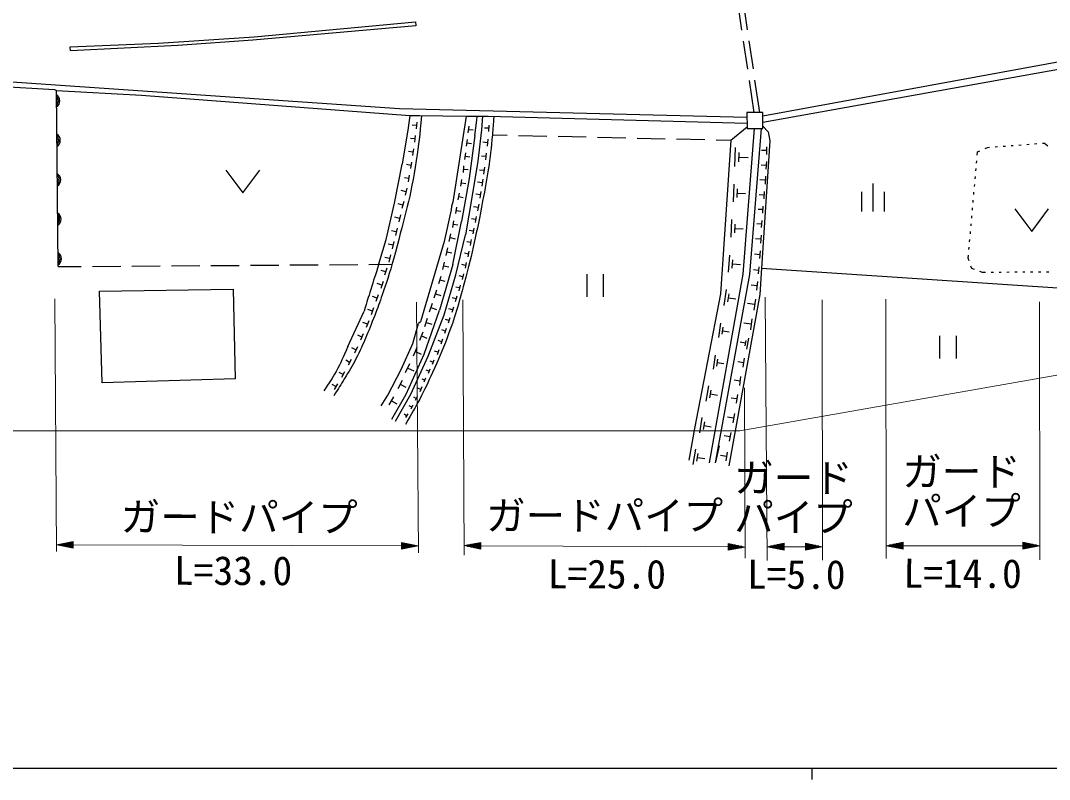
# Model space of a CAD drawing. Units: millimetres, scale not verified. Extents: x 40000 to 680000, y 20000 to 380000.
# Drawn here: x 397878 to 489042, y 204000 to 271264 of the extents above; entities that cross this region are included whole.
import ezdxf
from ezdxf.enums import TextEntityAlignment as Align

# ---------------------------------------------------------------- set-up
doc = ezdxf.new("R2010")
doc.units = ezdxf.units.MM
doc.header["$LTSCALE"] = 1000
for name, color, linetype, lineweight in [('M-BGD', 7, 'Continuous', 25), ('M-STR-HTXT', 7, 'Continuous', 13), ('M-STR-STRD', 7, 'Continuous', 25), ('M-TTL-BAND', 7, 'Continuous', 25)]:
    doc.layers.add(name, color=color, linetype=linetype, lineweight=lineweight)
doc.styles.add('ＭＳ ゴシック', font='')
doc.styles.get('ＭＳ ゴシック').set_extended_font_data('MS Gothic')

msp = doc.modelspace()

# ---------------------------------------------------------------- linework, layer by layer
at = {"layer": 'M-BGD'}
for p, q in [((461402, 272886), (461767, 270413)), ((461903, 272918), (462268, 270445)), ((461913, 269424), (462278, 266950)), ((462413, 269455), (462778, 266982)), ((463659, 262823), (490918, 267800)), ((463660, 262246), (491012, 267175)), ((391144, 266249), (431445, 263455)), ((392583, 265656), (400881, 265148)), ((462424, 265961), (462844, 263112)), ((462924, 265993), (463349, 263113)), ((400881, 265148), (401050, 265063)), ((401210, 249455), (401050, 265063)), ((401050, 265063), (408585, 264640)), ((408585, 264640), (432377, 262862)), ((431445, 263455), (462245, 262691)), ((432377, 262862), (432207, 261761)), ((433223, 262862), (437372, 262777)), ((437372, 262777), (436166, 255159)), ((437372, 262777), (438219, 262777)), ((438219, 262777), (438811, 262777)), ((438303, 262439), (438338, 262777)), ((438811, 262777), (438727, 261592)), ((438811, 262777), (439319, 262777)), ((439319, 262777), (462246, 262183)), ((432207, 261761), (431699, 258544)), ((432962, 261956), (432567, 262005)), ((432999, 262253), (432925, 261660)), ((437544, 261319), (437619, 261911)), ((438134, 261084), (438303, 262439)), ((439347, 261722), (438977, 261739)), ((439361, 261999), (439334, 261444)), ((460825, 260661), (462247, 261834)), ((462871, 261698), (461890, 248781)), ((463514, 261699), (462459, 248747)), ((463661, 261898), (464111, 261404)), ((432816, 260771), (432421, 260820)), ((432852, 261067), (432779, 260475)), ((437581, 261615), (437976, 261565)), ((438134, 261084), (437626, 257274)), ((438727, 261592), (438388, 258798)), ((439277, 260740), (439222, 260137)), ((439684, 261134), (441007, 261104)), ((442007, 261082), (444506, 261026)), ((445506, 261004), (448005, 260948)), ((449005, 260925), (451504, 260869)), ((452504, 260847), (455003, 260791)), ((456003, 260769), (458502, 260713)), ((464111, 261404), (464282, 260594)), ((432690, 259896), (432596, 259306)), ((437394, 260134), (437469, 260726)), ((437431, 260430), (437826, 260380)), ((439249, 260438), (438848, 260475)), ((459502, 260690), (460825, 260661)), ((460825, 260661), (459893, 247029)), ((461168, 258321), (461237, 260023)), ((464282, 260594), (463534, 249315)), ((463980, 260079), (463965, 259404)), ((483342, 259924), (483557, 260024)), ((483557, 260024), (483744, 260038)), ((484242, 260076), (484442, 260091)), ((484940, 260129), (485140, 260144)), ((485638, 260181), (485838, 260196)), ((486336, 260234), (486536, 260249)), ((487034, 260287), (487234, 260302)), ((487732, 260340), (487932, 260355)), ((488430, 260392), (488616, 260406)), ((488616, 260406), (488889, 260167)), ((432643, 259601), (432250, 259663)), ((437244, 258949), (437319, 259541)), ((437282, 259245), (437677, 259196)), ((439104, 259204), (438710, 259249)), ((439138, 259499), (439070, 258908)), ((461526, 258733), (461560, 259584)), ((461543, 259158), (462337, 259127)), ((463972, 259741), (463522, 259751)), ((482648, 259336), (482672, 259615)), ((482672, 259615), (482888, 259715)), ((431022, 255073), (431699, 258544)), ((432460, 258432), (432067, 258493)), ((432507, 258726), (432414, 258137)), ((437111, 257803), (437168, 258397)), ((437140, 258100), (437536, 258063)), ((438388, 258798), (437880, 255750)), ((438933, 257960), (438532, 258014)), ((438973, 258261), (438892, 257659)), ((463943, 258432), (463493, 258453)), ((463959, 258769), (463926, 258094)), ((482525, 257941), (482543, 258140)), ((482587, 258638), (482604, 258837)), ((416070, 257995), (417570, 255995)), ((417570, 255995), (419070, 257995)), ((432277, 257262), (431884, 257324)), ((432324, 257557), (432231, 256968)), ((436885, 256585), (436988, 257173)), ((437626, 257274), (436949, 253464)), ((438824, 257203), (438745, 256577)), ((463868, 257125), (463391, 257148)), ((463886, 257483), (463851, 256768)), ((482464, 257244), (482482, 257443)), ((432037, 256095), (431615, 256188)), ((432107, 256411), (431966, 255778)), ((436937, 256879), (437329, 256810)), ((438784, 256890), (438367, 256942)), ((461041, 255189), (461105, 256750)), ((461369, 255567), (461401, 256347)), ((473432, 254331), (473432, 256831)), ((482403, 256546), (482421, 256746)), ((436659, 255366), (436762, 255954)), ((436711, 255660), (437103, 255592)), ((437880, 255750), (437287, 252279)), ((438610, 255816), (438214, 255874)), ((438654, 256112), (438566, 255519)), ((461385, 255957), (462113, 255928)), ((463750, 255794), (463321, 255824)), ((463774, 256116), (463727, 255472)), ((472432, 254331), (472432, 256081)), ((474432, 254331), (474432, 256081)), ((482281, 255152), (482298, 255351)), ((482342, 255849), (482359, 256048)), ((430260, 251855), (431022, 255073)), ((431751, 254909), (431330, 255010)), ((431826, 255224), (431675, 254594)), ((436017, 254480), (435425, 251686)), ((436074, 254799), (436017, 254480)), ((436166, 255159), (436074, 254799)), ((436434, 254148), (436537, 254736)), ((436485, 254442), (436877, 254374)), ((438418, 254694), (438021, 254762)), ((438469, 254991), (438366, 254397)), ((463636, 254504), (463226, 254524)), ((463652, 254812), (463621, 254196)), ((482220, 254454), (482237, 254654)), ((485970, 254569), (487470, 252569)), ((487470, 252569), (488970, 254569)), ((431460, 253725), (431040, 253825)), ((431535, 254040), (431384, 253410)), ((436175, 252936), (436278, 253524)), ((436187, 249654), (436949, 253464)), ((438199, 253636), (437840, 253698)), ((438245, 253905), (438152, 253368)), ((460839, 252061), (460903, 253621)), ((463546, 253536), (463514, 252921)), ((482159, 253757), (482176, 253956)), ((431169, 252541), (430749, 252641)), ((431245, 252856), (431094, 252226)), ((436227, 253230), (436619, 253162)), ((437985, 252607), (437641, 252670)), ((438032, 252865), (437937, 252350)), ((461167, 252438), (461199, 253218)), ((461183, 252828), (461911, 252799)), ((463530, 253228), (463120, 253249)), ((482036, 252362), (482054, 252562)), ((482097, 253060), (482115, 253259)), ((429624, 249708), (430260, 251855)), ((430954, 251672), (430803, 251042)), ((435425, 251686), (433308, 244574)), ((435868, 251687), (436015, 252354)), ((435942, 252021), (436387, 251923)), ((436441, 248723), (437287, 252279)), ((437770, 251590), (437426, 251652)), ((437817, 251847), (437722, 251332)), ((463470, 251890), (463006, 251914)), ((463488, 252239), (463453, 251542)), ((481975, 251665), (481993, 251864)), ((430878, 251357), (430458, 251457)), ((435586, 250439), (435732, 251106)), ((435659, 250773), (436104, 250675)), ((437602, 250829), (437507, 250314)), ((463418, 250860), (463353, 250165)), ((481914, 250968), (481931, 251167)), ((430569, 250173), (430149, 250273)), ((430645, 250488), (430494, 249858)), ((435303, 249191), (435449, 249858)), ((437555, 250572), (437211, 250635)), ((437357, 249823), (437263, 249308)), ((460619, 248969), (460719, 250456)), ((460941, 249321), (460992, 250064)), ((463386, 250512), (462922, 250556)), ((481846, 250190), (481870, 250470)), ((481921, 249976), (481846, 250190)), ((401210, 249455), (403249, 249469)), ((404249, 249476), (406749, 249494)), ((407749, 249501), (410249, 249518)), ((411249, 249525), (413748, 249543)), ((414748, 249550), (417248, 249567)), ((418248, 249574), (420748, 249592)), ((421748, 249599), (424248, 249617)), ((425248, 249624), (427748, 249641)), ((428748, 249648), (430787, 249663)), ((430228, 248994), (429816, 249122)), ((430324, 249303), (430132, 248685)), ((436187, 249654), (435001, 245590)), ((435376, 249524), (435821, 249427)), ((437310, 249565), (436967, 249628)), ((460967, 249692), (461660, 249646)), ((463254, 249123), (462825, 249163)), ((463285, 249445), (463224, 248801)), ((463534, 249315), (463392, 246987)), ((463534, 249315), (496469, 247114)), ((482161, 249291), (482086, 249504)), ((482410, 249198), (482161, 249291)), ((483127, 248931), (482878, 249024)), ((483377, 248933), (483127, 248931)), ((484077, 248938), (483877, 248936)), ((484777, 248943), (484577, 248941)), ((485477, 248948), (485277, 248946)), ((486177, 248953), (485977, 248951)), ((486877, 248958), (486677, 248957)), ((487577, 248963), (487377, 248962)), ((488277, 248968), (488077, 248967)), ((488977, 248973), (488777, 248972)), ((429994, 248125), (429802, 247507)), ((434947, 247949), (435131, 248607)), ((435039, 248278), (435478, 248156)), ((435425, 245167), (436441, 248723)), ((437066, 248558), (436726, 248639)), ((437126, 248813), (437005, 248304)), ((448041, 248787), (448041, 246787)), ((449541, 246787), (449541, 248787)), ((461890, 248781), (458883, 232055)), ((462459, 248747), (459439, 232050)), ((463161, 248142), (463089, 247377)), ((404860, 247283), (416713, 247453)), ((405114, 239155), (404860, 247283)), ((416713, 247453), (416883, 239494)), ((429898, 247816), (429485, 247944)), ((434522, 246702), (434755, 247407)), ((436778, 247562), (436438, 247642)), ((436839, 247816), (436718, 247307)), ((460218, 246017), (460417, 247436)), ((463125, 247760), (462615, 247807)), ((429463, 246655), (429058, 246804)), ((429576, 246959), (429351, 246351)), ((434113, 245444), (434364, 246204)), ((434638, 247055), (435109, 246900)), ((436469, 246594), (436132, 246686)), ((436538, 246847), (436400, 246342)), ((459893, 247029), (457607, 235091)), ((460552, 246332), (460651, 247041)), ((460601, 246687), (461263, 246595)), ((463392, 246987), (460635, 231804)), ((462921, 246087), (462275, 246176)), ((462988, 246572), (462854, 245603)), ((426873, 242373), (428313, 245505)), ((429052, 245495), (428646, 245644)), ((429164, 245799), (428940, 245191)), ((433647, 241695), (435001, 245590)), ((434239, 245824), (434746, 245657)), ((436152, 245629), (435838, 245726)), ((436224, 245865), (436080, 245394)), ((428617, 244346), (428216, 244505)), ((428737, 244647), (428498, 244045)), ((432631, 242627), (433139, 244405)), ((433308, 244574), (433139, 244405)), ((433686, 244132), (433940, 244899)), ((433813, 244515), (434324, 244347)), ((433985, 241526), (435425, 245167)), ((435831, 244681), (435517, 244778)), ((435904, 244917), (435759, 244446)), ((459756, 243179), (459930, 244428)), ((462613, 244343), (461967, 244432)), ((462680, 244827), (462546, 243859)), ((428242, 243486), (427999, 242928)), ((433252, 242943), (433536, 243679)), ((435510, 243733), (435215, 243838)), ((435589, 243955), (435432, 243512)), ((460049, 243456), (460137, 244081)), ((460093, 243768), (460676, 243687)), ((428120, 243207), (427748, 243369)), ((431615, 240341), (432631, 242627)), ((433394, 243311), (433885, 243121)), ((435183, 242800), (434888, 242904)), ((435262, 243021), (435105, 242578)), ((462098, 242674), (461638, 242765)), ((462147, 242920), (462049, 242428)), ((462392, 243127), (462197, 242143)), ((479305, 243323), (479305, 241323)), ((480805, 241323), (480805, 243323)), ((427594, 242070), (427220, 242249)), ((427727, 242351), (427460, 241790)), ((432038, 238139), (433647, 241695)), ((432698, 241534), (433026, 242304)), ((432862, 241919), (433375, 241701)), ((434856, 241866), (434561, 241970)), ((434935, 242087), (434778, 241644)), ((459272, 240357), (459446, 241606)), ((427031, 240968), (426684, 241151)), ((427168, 241228), (426894, 240709)), ((431991, 240058), (432381, 240869)), ((432461, 238139), (433985, 241526)), ((434417, 240973), (434166, 241078)), ((434495, 241161), (434338, 240785)), ((459565, 240634), (459652, 241259)), ((459609, 240946), (460192, 240865)), ((461944, 240937), (461427, 241021)), ((462007, 241325), (461881, 240550)), ((426448, 239887), (426114, 240079)), ((426592, 240137), (426304, 239637)), ((430429, 238055), (431615, 240341)), ((432186, 240464), (432727, 240205)), ((434063, 240181), (433811, 240286)), ((434143, 240370), (433984, 239992)), ((416883, 239494), (405114, 239155)), ((425812, 238816), (425478, 239008)), ((425956, 239066), (425668, 238566)), ((431328, 238663), (431713, 239387)), ((431521, 239025), (432003, 238769)), ((433693, 239381), (433450, 239482)), ((433769, 239562), (433616, 239199)), ((458640, 237542), (458859, 238878)), ((461628, 239306), (461100, 239376)), ((461681, 239702), (461575, 238910)), ((429837, 237123), (430429, 238055)), ((430768, 235938), (432038, 238139)), ((431107, 235769), (432461, 238139)), ((433027, 237946), (432852, 237600)), ((433355, 238575), (433069, 238694)), ((433445, 238789), (433265, 238360)), ((458962, 237832), (459072, 238500)), ((459017, 238166), (459640, 238064)), ((461399, 238105), (461281, 237351)), ((430551, 237212), (430951, 237927)), ((430751, 237570), (431228, 237303)), ((432536, 236992), (432306, 237108)), ((432624, 237165), (432449, 236819)), ((432939, 237773), (432709, 237889)), ((461340, 237728), (460837, 237807)), ((432086, 236238), (431872, 236382)), ((432194, 236398), (431978, 236077)), ((461057, 236018), (460504, 236123)), ((461136, 236432), (460977, 235604)), ((458063, 234727), (458286, 236080)), ((458389, 235021), (458501, 235697)), ((458445, 235359), (459077, 235256)), ((457607, 235091), (457099, 232297)), ((460739, 234375), (460225, 234460)), ((460803, 234761), (460676, 233989)), ((459470, 232128), (459809, 233567)), ((457487, 231912), (457709, 233265)), ((457813, 232206), (457924, 232882)), ((457869, 232544), (458500, 232441)), ((460423, 232631), (459908, 232715)), ((460486, 233017), (460359, 232245))]:
    msp.add_line(p, q, dxfattribs=at)
msp.add_lwpolyline([(462245, 263111), (462247, 261696), (463662, 261699), (463659, 263113)], close=True, dxfattribs=at)
for centre, radius, start, end in [((400705, 264150), 654, 303.36524, 57.80708), ((400705, 264150), 523, 313.17648, 47.99584), ((400705, 264150), 392, 335.05293, 26.11939), ((400741, 260650), 654, 303.36524, 57.80708), ((400741, 260650), 523, 313.17648, 47.99584), ((400741, 260650), 392, 335.05293, 26.11939), ((400777, 257151), 654, 303.36524, 57.80708), ((400777, 257151), 523, 313.17648, 47.99584), ((400777, 257151), 392, 335.05293, 26.11939), ((400813, 253651), 654, 303.36524, 57.80708), ((400813, 253651), 523, 313.17648, 47.99584), ((400813, 253651), 392, 335.05293, 26.11939), ((400848, 250151), 654, 303.36524, 57.80708), ((400848, 250151), 523, 313.17648, 47.99584), ((400848, 250151), 392, 335.05293, 26.11939)]:
    msp.add_arc(centre, radius, start, end, dxfattribs=at)
for points, knots in [([(433406, 262858), (433241, 260966), (433156, 260419), (432926, 258865), (432449, 255644), (431924, 253880), (431087, 250733), (430691, 249243), (430419, 248421), (429928, 246960), (429686, 246238), (429533, 245838), (429258, 245127), (428666, 243597), (428315, 242744), (427589, 241272), (427241, 240566), (426985, 240202), (426578, 239529), (426215, 238928), (426094, 238736), (425627, 238006)], [0, 0, 0, 0, 1, 1, 1, 2, 2, 2, 3, 3, 3, 4, 4, 4, 5, 5, 5, 6, 6, 6, 7, 7, 7, 7]), ([(439799, 262765), (439763, 261987), (439737, 261770), (439684, 261134), (439491, 258818), (439255, 257531), (438818, 255248), (438273, 252397), (437942, 250801), (437187, 247998), (436671, 246085), (436380, 245008), (435683, 243153), (435225, 241935), (434926, 241268), (434385, 240084), (433959, 239150), (433717, 238628), (433242, 237718), (432775, 236827), (432603, 236534), (431978, 235474)], [0, 0, 0, 0, 1, 1, 1, 2, 2, 2, 3, 3, 3, 4, 4, 4, 5, 5, 5, 6, 6, 6, 7, 7, 7, 7]), ([(429624, 249708), (429273, 248591), (429184, 248310), (428905, 247414), (428673, 246668), (428600, 246435), (428313, 245505)], [0, 0, 0, 0, 1, 1, 1, 2, 2, 2, 2]), ([(426873, 242373), (426423, 241318), (426295, 240998), (425829, 240166), (425438, 239468), (425281, 239226), (424738, 238432)], [0, 0, 0, 0, 1, 1, 1, 2, 2, 2, 2])]:
    msp.add_open_spline(points, degree=3, knots=knots, dxfattribs=at)
msp.add_open_spline([(432377, 262862), (432800, 262862), (432800, 262862), (433223, 262862)], degree=3, dxfattribs=at)
at = {"layer": 'M-STR-HTXT'}
for p, q in [((569354, 253853), (461598, 234891)), ((400918, 246611), (401052, 224211)), ((432963, 246290), (433123, 224098)), ((437064, 246519), (437173, 223880)), ((463867, 246752), (464034, 223418)), ((468907, 246498), (468921, 223421)), ((474544, 246563), (474575, 223582)), ((488161, 246338), (488185, 223469)), ((462092, 223609), (462031, 238721)), ((461598, 234891), (298580, 234880)), ((401049, 224808), (402550, 225103)), ((401049, 224808), (402548, 224503)), ((401049, 224808), (402549, 224803)), ((402549, 224863), (401349, 224867)), ((402549, 224743), (401349, 224747)), ((401648, 224686), (402548, 224683)), ((401649, 224926), (402549, 224923)), ((402548, 224623), (401948, 224625)), ((402549, 224983), (401949, 224985)), ((402248, 224564), (402548, 224563)), ((402250, 225044), (402550, 225043)), ((402548, 224503), (402550, 225103)), ((431619, 224700), (402549, 224803)), ((431620, 225000), (431618, 224400)), ((433119, 224695), (431618, 224400)), ((432518, 224577), (431618, 224580)), ((431618, 224520), (432218, 224518)), ((431918, 224459), (431618, 224460)), ((432519, 224817), (431619, 224820)), ((431619, 224760), (432819, 224756)), ((433119, 224695), (431619, 224700)), ((431619, 224640), (432819, 224636)), ((433119, 224695), (431620, 225000)), ((431920, 224939), (431620, 224940)), ((431620, 224880), (432220, 224878)), ((437169, 224722), (438671, 225015)), ((437169, 224722), (438668, 224415)), ((437169, 224722), (438669, 224715)), ((438669, 224775), (437469, 224781)), ((438669, 224655), (437469, 224661)), ((437769, 224599), (438669, 224595)), ((437770, 224839), (438670, 224835)), ((438668, 224535), (438068, 224538)), ((438670, 224895), (438070, 224898)), ((438368, 224476), (438668, 224475)), ((438370, 224956), (438670, 224955)), ((438668, 224415), (438671, 225015)), ((460588, 224608), (438669, 224715)), ((460589, 224908), (460586, 224308)), ((462088, 224601), (460586, 224308)), ((460587, 224548), (461787, 224542)), ((461487, 224484), (460587, 224488)), ((460587, 224428), (461187, 224425)), ((460887, 224366), (460587, 224368)), ((461488, 224724), (460588, 224728)), ((460588, 224668), (461788, 224662)), ((462088, 224601), (460588, 224608)), ((462088, 224601), (460589, 224908)), ((460889, 224846), (460589, 224848)), ((460589, 224788), (461189, 224785)), ((464025, 224631), (465525, 224931)), ((464025, 224631), (465525, 224331)), ((464025, 224631), (465525, 224631)), ((465525, 224691), (464325, 224691)), ((465525, 224571), (464325, 224571)), ((464625, 224751), (465525, 224751)), ((464625, 224511), (465525, 224511)), ((465525, 224811), (464925, 224811)), ((465525, 224451), (464925, 224451)), ((465225, 224871), (465525, 224871)), ((465225, 224391), (465525, 224391)), ((465525, 224331), (465525, 224931)), ((467420, 224631), (465525, 224631)), ((468920, 224631), (467420, 224931)), ((467420, 224931), (467420, 224331)), ((467720, 224871), (467420, 224871)), ((467420, 224811), (468020, 224811)), ((468320, 224751), (467420, 224751)), ((467420, 224691), (468620, 224691)), ((468920, 224631), (467420, 224331)), ((468920, 224631), (467420, 224631)), ((467420, 224571), (468620, 224571)), ((468320, 224511), (467420, 224511)), ((467420, 224451), (468020, 224451)), ((467720, 224391), (467420, 224391)), ((474573, 224720), (476073, 225020)), ((474573, 224720), (476073, 224420)), ((474573, 224720), (476073, 224720)), ((476073, 224780), (474873, 224780)), ((476073, 224660), (474873, 224660)), ((475173, 224840), (476073, 224840)), ((475173, 224600), (476073, 224600)), ((476073, 224900), (475473, 224900)), ((476073, 224540), (475473, 224540)), ((475773, 224960), (476073, 224960)), ((475773, 224480), (476073, 224480)), ((476073, 224420), (476073, 225020)), ((486684, 224720), (476073, 224720)), ((488184, 224720), (486684, 225020)), ((486684, 225020), (486684, 224420)), ((486984, 224960), (486684, 224960)), ((486684, 224900), (487284, 224900)), ((487584, 224840), (486684, 224840)), ((486684, 224780), (487884, 224780)), ((488184, 224720), (486684, 224420)), ((488184, 224720), (486684, 224720)), ((486684, 224660), (487884, 224660)), ((487584, 224600), (486684, 224600)), ((486684, 224540), (487284, 224540)), ((486984, 224480), (486684, 224480))]:
    msp.add_line(p, q, dxfattribs=at)
at = {"layer": 'M-STR-STRD'}
for p, q in [((432911, 270802), (418469, 269529)), ((418564, 269821), (432871, 271149)), ((432871, 271149), (432911, 270802)), ((402270, 268925), (410105, 269263)), ((411811, 269045), (402287, 268578)), ((410105, 269263), (418564, 269821)), ((418469, 269529), (411811, 269045)), ((402287, 268578), (402270, 268925))]:
    msp.add_line(p, q, dxfattribs=at)
at = {"layer": 'M-TTL-BAND'}
for p, q in [((40000, 205000), (579000, 205000)), ((468000, 205000), (468000, 204000))]:
    msp.add_line(p, q, dxfattribs=at)

# ---------------------------------------------------------------- texts
at = {"layer": 'M-STR-HTXT', "style": 'ＭＳ ゴシック'}
for s, p in [('ガード', (476005, 229233)), ('ガード', (461117, 228684)), ('ガードパイプ', (439133, 225333)), ('パイプ', (461117, 225184)), ('パイプ', (476005, 225733))]:
    msp.add_text(s, height=2566, dxfattribs=at).set_placement(p, align=Align.BOTTOM_LEFT)
for s, rotation, p in [('ガードパイプ', 359.798, (406740, 225234)), ('L=33.0', 359.798, (411470, 220483)), ('L=25.0', 359.773, (444585, 220177)), ('L=5.0', 359.773, (462237, 220143)), ('L=14.0', 359.773, (476110, 220232))]:
    msp.add_text(s, height=2566, rotation=rotation, dxfattribs=at).set_placement(p, align=Align.BOTTOM_LEFT)

doc.saveas('drawing.dxf')
